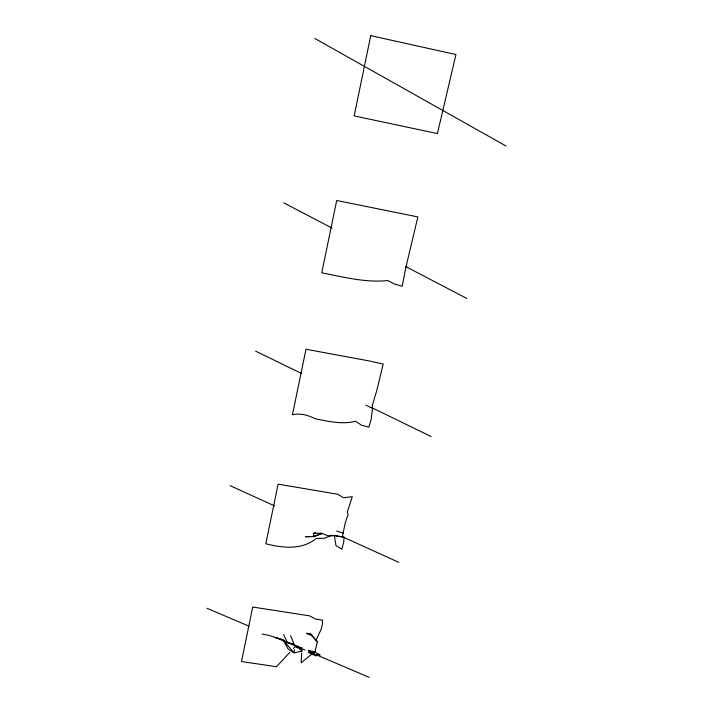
<?xml version="1.0" encoding="UTF-8"?>
<svg xmlns="http://www.w3.org/2000/svg" width="713" height="713" viewBox="0 0 713 713"><rect width="100%" height="100%" fill="white"/><g stroke="black" fill="none" stroke-linecap="round" stroke-linejoin="round"><path stroke-width="1.07" d="M301.661 653.09L301.18 662.778L314.504 651.878L320.119 655.149L318.666 654.115L315.912 655.942L308.56 652.457M310.538 536.47L305.521 536.746L313.47 536.631L313.462 533.377L321.331 533.208L328.033 535.775L335.582 535.793L344.058 537.165L343.746 541.925L341.83 549.215L335.975 545.561L334.317 535.401M372.56 408.353L371.188 419.119L368.906 427.123L361.66 425.26L355.537 421.249C342.115 424.743 328.604 421.356 315.351 418.816C308.266 415.198 300.396 412.88 292.446 414.761L305.975 349.254L368.095 360.725L383.184 364.085L376.74 390.715L372.338 405.144L372.56 408.353L365.858 405.127M294.362 649.766L294.014 652.823L301.964 651.174L301.465 648.411L296.813 645.728M335.582 535.793L342.338 536.898L345.288 522.62L348.078 514.617L347.347 511.996L352.284 496.685L343.497 497.736L337.552 494.198L278.115 484.154L265.806 543.769C282.713 548.003 301.759 550.302 316.296 538.422L324.219 538.297L332.169 535.16M306.269 633.224L310.28 633.866L317.41 641.7L314.665 652.956M317.41 641.7L316.037 640.238L321.26 629L322.543 623.545L322.49 620.123L315.44 619.027L309.7 615.872L252.732 607.048L241.484 661.53L276.484 666.726L289.799 652.368M293.498 648.375L294.977 646.78L301.929 647.707M313.462 533.377L315.431 532.575M322.472 533.306L313.47 536.631L322.499 533.395M313.542 536.301L315.547 536.185M262.206 634.026L268.872 635.417L283.141 639.935L288.212 649.142L294.014 652.823L283.774 640.746M308.631 650.844L315.012 651.753M342.338 536.898L344.058 537.165M297.847 648.01L294.139 644.409L287.366 642.52L282.393 639.935M293.052 644.124L287.366 642.52L283.587 634.508M336.661 531.114L343.283 533.021M275.2 637.574L283.141 639.935M307.463 634.017L311.661 635.283M308.159 650.274L313.729 652.573M206.984 608.278L248.81 626.085M276.359 637.814L284.523 641.29M286.555 642.163L304.923 649.98M309.005 651.718L369.191 677.35M230.192 485.687L274.621 505.882M342.267 536.648L398.808 562.352M255.655 351.152L301.537 373.478M371.348 407.453L431.196 436.579M283.729 202.831L331.946 228.017M405.75 266.573L466.765 298.444M314.843 38.493L506.016 146.013M298.07 647.556L301.964 651.174M310.28 633.866L316.037 640.238M290.637 635.577L294.139 644.409M405.964 266.992L402.203 286.189L394.637 284.086L387.81 280.548C365.413 282.909 343.541 277 321.759 272.829L336.696 200.505L417.871 216.912L405.964 266.992M370.742 35.65L354.165 115.916L437.417 133.572L455.946 54.527L370.742 35.65"/></g></svg>
